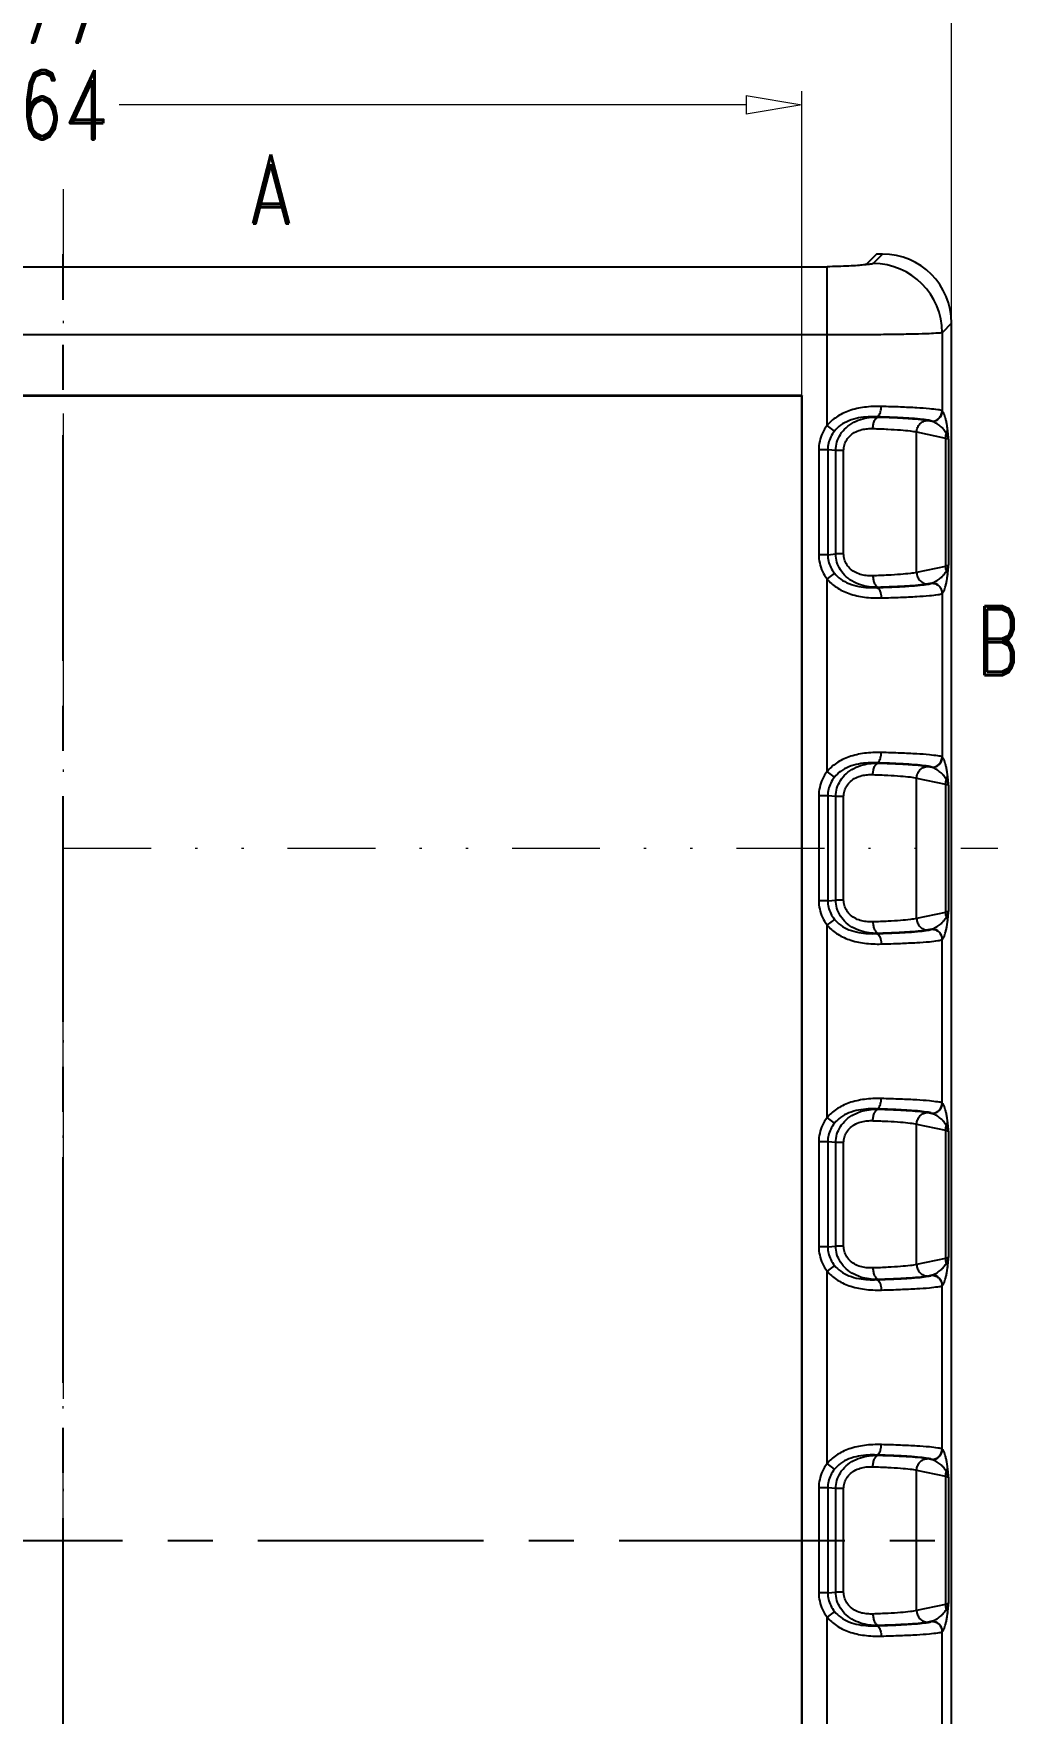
# Model space of a CAD drawing. Header units: millimetres. Extents: x 3537 to 3861, y 1181 to 1410.
# Drawn here: x 3620 to 3662.5, y 1298.1 to 1370.9 of the extents above; entities that cross this region are included whole.
import ezdxf
from ezdxf.enums import TextEntityAlignment as Align

# ---------------------------------------------------------------- set-up
doc = ezdxf.new("R2010")
doc.units = ezdxf.units.MM
doc.linetypes.add('CENTER', pattern=[50.8, 31.75, -6.35, 6.35, -6.35])
doc.linetypes.add('DIVIDE', pattern=[31.75, 12.7, -6.35, 0, -6.35, 0, -6.35])
doc.layers.add('dim', color=82, linetype='Continuous', lineweight=9)
doc.layers.add('hatch', color=56, linetype='Continuous', lineweight=9)
doc.styles.add('ROMAND', font='romand.shx', dxfattribs={"width": 0.75, "bigfont": 'gbcbig.shx'})
doc.dimstyles.new('YanXiu', dxfattribs={"dimtxt": 2.5, "dimasz": 2.2, "dimexe": 1, "dimexo": 0, "dimgap": 0.66, "dimtad": 0, "dimzin": 9, "dimdsep": 46, "dimtxsty": 'ROMAND', "dimblk": 'CLOSEDBLANK', "dimcen": 0, "dimclrd": 3, "dimclre": 3, "dimclrt": 7, "dimazin": 2, "dimtfac": 1, "dimtofl": 0, "dimtmove": 0, "dimatfit": 3, "dimldrblk": 'CLOSEDBLANK', "dimfxl": 1, "dimlwd": 5, "dimlwe": 5, "dimarcsym": 0})

# ---------------------------------------------------------------- blocks, each defined once
blk = doc.blocks.new('_ClosedBlank')
at = {"color": 0, "linetype": 'ByBlock', "lineweight": -2}
for p, q in [((-1, 0.167), (0, 0)), ((-1, 0.167), (-1, -0.167)), ((0, 0), (-1, -0.167))]:
    blk.add_line(p, q, dxfattribs=at)
blk = doc.blocks.new('*D3')
at = {"layer": 'Defpoints', "color": 0}
for p in [(3653.278, 1367.838), (3589.278, 1355.217), (3653.278, 1355.217)]:
    blk.add_point(p, dxfattribs=at)
at = {"layer": 'dim', "color": 3, "lineweight": 5}
for p, q in [((3589.278, 1355.217), (3589.278, 1368.438)), ((3653.278, 1355.217), (3653.278, 1368.438)), ((3591.678, 1367.838), (3618.857, 1367.838)), ((3650.878, 1367.838), (3623.7, 1367.838))]:
    blk.add_line(p, q, dxfattribs=at)
at = {"layer": 'dim', "color": 3, "lineweight": 5, "xscale": 2.4, "yscale": 2.4, "zscale": 2.4, "rotation": 180}
blk.add_blockref('_ClosedBlank', (3589.278, 1367.838), dxfattribs=at)
at = {"layer": 'dim', "color": 3, "lineweight": 5, "xscale": 2.4, "yscale": 2.4, "zscale": 2.4}
blk.add_blockref('_ClosedBlank', (3653.278, 1367.838), dxfattribs=at)
at = {"layer": 'dim', "color": 7, "insert": (3621.278, 1367.838), "char_height": 3, "attachment_point": 5, "style": 'ROMAND'}
blk.add_mtext('64', dxfattribs=at)
blk = doc.blocks.new('*D5')
at = {"layer": 'Defpoints', "color": 0}
for p in [(3659.778, 1372.038), (3582.778, 1358.371), (3659.778, 1358.371)]:
    blk.add_point(p, dxfattribs=at)
at = {"layer": 'dim', "color": 3, "lineweight": 5}
for p, q in [((3582.778, 1358.371), (3582.778, 1372.638)), ((3659.778, 1358.371), (3659.778, 1372.638)), ((3585.178, 1372.038), (3618.857, 1372.038)), ((3657.378, 1372.038), (3623.7, 1372.038))]:
    blk.add_line(p, q, dxfattribs=at)
at = {"layer": 'dim', "color": 3, "lineweight": 5, "xscale": 2.4, "yscale": 2.4, "zscale": 2.4, "rotation": 180}
blk.add_blockref('_ClosedBlank', (3582.778, 1372.038), dxfattribs=at)
at = {"layer": 'dim', "color": 3, "lineweight": 5, "xscale": 2.4, "yscale": 2.4, "zscale": 2.4}
blk.add_blockref('_ClosedBlank', (3659.778, 1372.038), dxfattribs=at)
at = {"layer": 'dim', "color": 7, "insert": (3621.278, 1372.038), "char_height": 3, "attachment_point": 5, "style": 'ROMAND'}
blk.add_mtext('77', dxfattribs=at)

msp = doc.modelspace()

# ---------------------------------------------------------------- linework, layer by layer
at = {"color": 1, "linetype": 'CENTER', "ltscale": 0.308}
for p, q in [((3621.278, 1249.867), (3621.278, 1361.367)), ((3582.778, 1305.617), (3659.778, 1305.617))]:
    msp.add_line(p, q, dxfattribs=at)
at = {"color": 7, "linetype": 'Continuous'}
for p, q in [((3656.524, 1361.367), (3656.089, 1360.932)), ((3656.782, 1361.367), (3656.376, 1360.96)), ((3656.782, 1361.367), (3656.524, 1361.367)), ((3588.265, 1360.823), (3654.292, 1360.823)), ((3654.378, 1353.943), (3654.378, 1360.824)), ((3659.778, 1358.371), (3659.372, 1357.964)), ((3659.372, 1357.964), (3659.372, 1354.568)), ((3659.778, 1252.863), (3659.778, 1358.371)), ((3654.378, 1357.865), (3588.178, 1357.865)), ((3653.296, 1355.235), (3589.261, 1355.235)), ((3653.278, 1355.217), (3589.278, 1355.217)), ((3653.296, 1355.235), (3653.278, 1355.217)), ((3653.278, 1256.017), (3653.278, 1355.217)), ((3653.296, 1256), (3653.296, 1355.235)), ((3656.611, 1354.308), (3656.521, 1354.317)), ((3654.7, 1353.699), (3654.378, 1353.943)), ((3658.26, 1353.661), (3659.505, 1353.399)), ((3658.26, 1347.573), (3658.26, 1353.661)), ((3658.745, 1354.161), (3658.914, 1354.125)), ((3654.408, 1352.893), (3654.019, 1352.893)), ((3654.019, 1352.893), (3654.019, 1348.342)), ((3654.754, 1352.861), (3654.408, 1352.893)), ((3654.408, 1352.893), (3654.408, 1348.341)), ((3655.097, 1352.861), (3654.754, 1352.861)), ((3654.754, 1348.373), (3654.754, 1352.861)), ((3655.097, 1348.373), (3655.097, 1352.861)), ((3659.505, 1353.399), (3659.505, 1347.835)), ((3659.646, 1353.345), (3659.646, 1347.889)), ((3654.408, 1348.342), (3654.019, 1348.342)), ((3654.408, 1348.341), (3654.754, 1348.373)), ((3655.097, 1348.373), (3654.754, 1348.373)), ((3659.505, 1347.835), (3658.26, 1347.573)), ((3654.378, 1338.943), (3654.378, 1347.291)), ((3654.7, 1347.535), (3654.379, 1347.291)), ((3658.914, 1347.109), (3658.745, 1347.074)), ((3656.521, 1346.918), (3656.611, 1346.926)), ((3659.372, 1346.666), (3659.372, 1339.568)), ((3656.611, 1339.308), (3656.521, 1339.317)), ((3658.745, 1339.161), (3658.914, 1339.125)), ((3654.7, 1338.699), (3654.378, 1338.943)), ((3658.26, 1338.661), (3659.505, 1338.399)), ((3658.26, 1332.573), (3658.26, 1338.661)), ((3659.505, 1338.399), (3659.505, 1332.835)), ((3659.646, 1338.345), (3659.646, 1332.889)), ((3654.408, 1337.893), (3654.019, 1337.893)), ((3654.019, 1337.893), (3654.019, 1333.342)), ((3654.754, 1337.861), (3654.408, 1337.893)), ((3654.408, 1337.893), (3654.408, 1333.341)), ((3655.097, 1337.861), (3654.754, 1337.861)), ((3654.754, 1333.373), (3654.754, 1337.861)), ((3655.097, 1333.373), (3655.097, 1337.861)), ((3654.408, 1333.342), (3654.019, 1333.342)), ((3654.408, 1333.341), (3654.754, 1333.373)), ((3655.097, 1333.373), (3654.754, 1333.373)), ((3654.7, 1332.535), (3654.379, 1332.291)), ((3659.505, 1332.835), (3658.26, 1332.573)), ((3654.378, 1323.943), (3654.378, 1332.291)), ((3656.521, 1331.918), (3656.611, 1331.926)), ((3658.914, 1332.109), (3658.745, 1332.074)), ((3659.372, 1324.568), (3659.372, 1331.666)), ((3654.7, 1323.699), (3654.378, 1323.943)), ((3656.611, 1324.308), (3656.521, 1324.317)), ((3658.745, 1324.161), (3658.914, 1324.125)), ((3658.26, 1317.573), (3658.26, 1323.661)), ((3658.26, 1323.661), (3659.505, 1323.399)), ((3659.505, 1323.399), (3659.505, 1317.835)), ((3659.646, 1323.345), (3659.646, 1317.889)), ((3654.019, 1322.893), (3654.019, 1318.342)), ((3654.408, 1322.893), (3654.019, 1322.893)), ((3654.408, 1322.893), (3654.408, 1318.341)), ((3654.754, 1322.861), (3654.408, 1322.893)), ((3654.754, 1318.373), (3654.754, 1322.861)), ((3655.097, 1322.861), (3654.754, 1322.861)), ((3655.097, 1318.373), (3655.097, 1322.861)), ((3654.408, 1318.342), (3654.019, 1318.342)), ((3654.408, 1318.341), (3654.754, 1318.373)), ((3655.097, 1318.373), (3654.754, 1318.373)), ((3654.378, 1308.943), (3654.378, 1317.291)), ((3654.7, 1317.535), (3654.379, 1317.291)), ((3659.505, 1317.835), (3658.26, 1317.573)), ((3656.521, 1316.918), (3656.611, 1316.926)), ((3658.914, 1317.109), (3658.745, 1317.074)), ((3659.372, 1309.568), (3659.372, 1316.666)), ((3656.611, 1309.308), (3656.521, 1309.317)), ((3658.745, 1309.161), (3658.914, 1309.125)), ((3654.7, 1308.699), (3654.378, 1308.943)), ((3658.26, 1302.573), (3658.26, 1308.661)), ((3658.26, 1308.661), (3659.505, 1308.399)), ((3654.019, 1307.893), (3654.019, 1303.342)), ((3654.408, 1307.893), (3654.019, 1307.893)), ((3654.408, 1307.893), (3654.408, 1303.341)), ((3654.754, 1307.861), (3654.408, 1307.893)), ((3654.754, 1303.373), (3654.754, 1307.861)), ((3655.097, 1307.861), (3654.754, 1307.861)), ((3655.097, 1303.373), (3655.097, 1307.861)), ((3659.505, 1308.399), (3659.505, 1302.835)), ((3659.646, 1308.345), (3659.646, 1302.889)), ((3654.408, 1303.342), (3654.019, 1303.342)), ((3654.408, 1303.341), (3654.754, 1303.373)), ((3655.097, 1303.373), (3654.754, 1303.373)), ((3659.505, 1302.835), (3658.26, 1302.573)), ((3654.378, 1293.943), (3654.378, 1302.291)), ((3654.7, 1302.535), (3654.379, 1302.291)), ((3656.521, 1301.918), (3656.611, 1301.926)), ((3658.914, 1302.109), (3658.745, 1302.074)), ((3659.372, 1294.568), (3659.372, 1301.666))]:
    msp.add_line(p, q, dxfattribs=at)
for centre, radius, start, end in [((3656.366, 1357.955), 3.006, 0.18808, 89.81192), ((3654.291, 1371.608), 10.785, 270.00191, 270.46282), ((3658.921, 1354.57), 0.451, 271.44037, 359.79168), ((3658.781, 1353.722), 0.425, 69.1735, 71.70202), ((3660.021, 1353.393), 0.516, 156.17334, 179.28943), ((3660.021, 1347.841), 0.516, 180.71057, 203.82666), ((3658.781, 1347.513), 0.425, 288.29805, 290.82643), ((3658.921, 1346.665), 0.451, 0.20884, 88.55959), ((3658.781, 1338.722), 0.425, 69.1735, 71.70202), ((3658.921, 1339.57), 0.451, 271.44037, 359.79168), ((3660.021, 1338.393), 0.516, 156.17334, 179.28943), ((3660.021, 1332.841), 0.516, 180.71057, 203.82666), ((3658.781, 1332.513), 0.425, 288.29805, 290.82643), ((3658.921, 1331.665), 0.451, 0.20884, 88.55959), ((3658.921, 1324.57), 0.451, 271.44037, 359.79168), ((3658.781, 1323.722), 0.425, 69.1735, 71.70202), ((3660.021, 1323.393), 0.516, 156.17334, 179.28943), ((3660.021, 1317.841), 0.516, 180.71057, 203.82666), ((3658.781, 1317.513), 0.425, 288.29805, 290.82643), ((3658.921, 1316.665), 0.451, 0.20884, 88.55959), ((3658.921, 1309.57), 0.451, 271.44037, 359.79168), ((3658.781, 1308.722), 0.425, 69.1735, 71.70202), ((3660.021, 1308.393), 0.516, 156.17334, 179.28943), ((3660.021, 1302.841), 0.516, 180.71057, 203.82666), ((3658.781, 1302.513), 0.425, 288.29805, 290.82643), ((3658.921, 1301.665), 0.451, 0.20884, 88.55959)]:
    msp.add_arc(centre, radius, start, end, dxfattribs=at)
msp.add_ellipse((3656.774, 1358.363), major_axis=(2.127, 2.127), ratio=0.997265, start_param=-0.784029, end_param=0.784029, dxfattribs=at)
for points, start_tangent, end_tangent in [([(3655.955, 1360.901), (3655.699, 1360.876), (3655.322, 1360.851), (3654.863, 1360.833), (3654.378, 1360.824)], (-0.992047, -0.125869), (-0.999967, -0.008109)), ([(3656.376, 1360.96), (3656.314, 1360.939), (3656.172, 1360.919), (3655.955, 1360.901)], (-0.70851, -0.7057), (-0.99775, -0.067045)), ([(3656.089, 1360.932), (3656.076, 1360.925), (3656.049, 1360.917), (3656.009, 1360.909), (3655.955, 1360.901)], (-0.707106, -0.707107), (-0.992047, -0.12587)), ([(3659.372, 1357.964), (3659.198, 1357.942), (3658.799, 1357.921), (3658.192, 1357.902), (3657.407, 1357.887), (3656.48, 1357.875), (3655.454, 1357.868), (3654.378, 1357.865)], (-0.928679, -0.370885), (-1, -0.000012)), ([(3656.733, 1354.766), (3655.998, 1354.732), (3655.333, 1354.578), (3654.782, 1354.305), (3654.378, 1353.943)], (-0.999676, 0.025451), (-0.639037, -0.769176)), ([(3656.521, 1354.317), (3656.161, 1354.315), (3655.746, 1354.267), (3655.327, 1354.147), (3654.967, 1353.95), (3654.7, 1353.699)], (-0.999357, 0.035868), (-0.629533, -0.776974)), ([(3654.754, 1352.861), (3654.806, 1353.218), (3654.957, 1353.551), (3655.204, 1353.846), (3655.54, 1354.08), (3655.926, 1354.23), (3656.291, 1354.296), (3656.611, 1354.308)], (0.00685, 0.999977), (0.99984, -0.017899)), ([(3656.363, 1353.809), (3656.385, 1353.995), (3656.44, 1354.154), (3656.519, 1354.264), (3656.611, 1354.308)], (0.022572, 0.999745), (0.995848, 0.091027)), ([(3656.521, 1354.317), (3656.624, 1354.384), (3656.701, 1354.547), (3656.733, 1354.766)], (0.995239, 0.097467), (0.021763, 0.999763)), ([(3658.914, 1354.125), (3658.753, 1354.172), (3658.416, 1354.216), (3657.917, 1354.256), (3657.276, 1354.29), (3656.521, 1354.317)], (-0.833205, 0.552965), (-0.999609, 0.02795)), ([(3656.611, 1354.308), (3657.35, 1354.281), (3657.967, 1354.246), (3658.44, 1354.205), (3658.745, 1354.161)], (0.999553, -0.029909), (0.9786, -0.205774)), ([(3659.363, 1354.574), (3659.185, 1354.621), (3658.814, 1354.666), (3658.266, 1354.706), (3657.563, 1354.74), (3656.733, 1354.766)], (-0.855931, 0.517089), (-0.999676, 0.025437)), ([(3658.914, 1354.125), (3659.086, 1354.16), (3659.231, 1354.257), (3659.328, 1354.403), (3659.363, 1354.574)], (0.999991, 0.00423), (0.00411, 0.999992)), ([(3659.372, 1354.568), (3659.363, 1354.574)], (-0.713273, 0.700886), (-0.856197, 0.51665)), ([(3659.601, 1353.783), (3659.572, 1353.992), (3659.539, 1354.158), (3659.503, 1354.295), (3659.463, 1354.409), (3659.419, 1354.501), (3659.372, 1354.568)], (-0.117071, 0.993124), (-0.667478, 0.744629)), ([(3654.378, 1353.943), (3654.18, 1353.615), (3654.058, 1353.256), (3654.019, 1352.893)], (-0.603853, -0.797096), (0.000353, -1)), ([(3654.7, 1353.699), (3654.537, 1353.445), (3654.439, 1353.173), (3654.408, 1352.893)], (-0.62991, -0.776668), (0.006948, -0.999976)), ([(3655.097, 1352.861), (3655.13, 1353.098), (3655.229, 1353.32), (3655.393, 1353.515), (3655.62, 1353.668), (3655.883, 1353.764), (3656.137, 1353.804), (3656.363, 1353.809)], (-0.000612, 1), (0.999432, -0.033709)), ([(3656.363, 1353.809), (3657.019, 1353.782), (3657.568, 1353.747), (3657.987, 1353.706), (3658.26, 1353.661)], (0.999433, -0.033664), (0.973111, -0.230335)), ([(3658.26, 1353.661), (3658.299, 1353.851), (3658.404, 1354.012), (3658.561, 1354.121), (3658.745, 1354.161)], (0.012287, 0.999925), (0.999915, 0.013013)), ([(3659.549, 1353.601), (3659.482, 1353.708), (3659.408, 1353.799), (3659.326, 1353.879), (3659.238, 1353.95), (3659.144, 1354.014), (3659.042, 1354.071), (3658.932, 1354.119)], (-0.453355, 0.89133), (-0.934176, 0.356811)), ([(3659.549, 1353.601), (3659.577, 1353.659), (3659.594, 1353.72), (3659.602, 1353.783)], (0.504671, 0.863312), (0.032751, 0.999464)), ([(3659.646, 1353.345), (3659.625, 1353.431), (3659.592, 1353.517), (3659.549, 1353.601)], (-0.187607, 0.982244), (-0.502073, 0.864825)), ([(3659.646, 1353.345), (3659.631, 1353.495), (3659.616, 1353.642), (3659.601, 1353.783)], (-0.099961, 0.994991), (-0.108065, 0.994144)), ([(3659.505, 1353.399), (3659.554, 1353.387), (3659.595, 1353.374), (3659.626, 1353.36), (3659.646, 1353.345)], (0.974233, -0.225544), (0.672682, -0.739932)), ([(3654.019, 1348.342), (3654.058, 1347.978), (3654.18, 1347.619), (3654.378, 1347.291)], (-0.000355, -1), (0.603854, -0.797095)), ([(3654.408, 1348.341), (3654.439, 1348.062), (3654.536, 1347.79), (3654.7, 1347.535)], (-0.006948, -0.999976), (0.629912, -0.776667)), ([(3656.611, 1346.926), (3656.294, 1346.938), (3655.931, 1347.003), (3655.546, 1347.151), (3655.207, 1347.385), (3654.958, 1347.68), (3654.807, 1348.015), (3654.754, 1348.373)], (-0.99984, -0.017898), (-0.006847, 0.999977)), ([(3656.363, 1347.425), (3656.139, 1347.43), (3655.887, 1347.469), (3655.623, 1347.565), (3655.395, 1347.718), (3655.23, 1347.913), (3655.13, 1348.135), (3655.097, 1348.373)], (-0.999432, -0.033708), (0.000614, 1)), ([(3659.646, 1347.889), (3659.627, 1347.875), (3659.596, 1347.861), (3659.555, 1347.848), (3659.505, 1347.835)], (-0.672677, -0.739936), (-0.974233, -0.225544)), ([(3659.549, 1347.633), (3659.592, 1347.717), (3659.625, 1347.803), (3659.646, 1347.889)], (0.502072, 0.864826), (0.187601, 0.982245)), ([(3659.601, 1347.451), (3659.616, 1347.592), (3659.631, 1347.739), (3659.646, 1347.889)], (0.108065, 0.994144), (0.099958, 0.994992)), ([(3654.378, 1347.291), (3654.782, 1346.929), (3655.333, 1346.656), (3655.998, 1346.502), (3656.733, 1346.468)], (0.639027, -0.769184), (0.999676, 0.025469)), ([(3654.7, 1347.535), (3654.968, 1347.284), (3655.329, 1347.087), (3655.749, 1346.966), (3656.164, 1346.919), (3656.521, 1346.918)], (0.629531, -0.776976), (0.999356, 0.035871)), ([(3658.26, 1347.573), (3657.988, 1347.528), (3657.568, 1347.488), (3657.02, 1347.453), (3656.363, 1347.425)], (-0.97311, -0.230341), (-0.999433, -0.033664)), ([(3656.363, 1347.425), (3656.385, 1347.239), (3656.44, 1347.08), (3656.519, 1346.97), (3656.611, 1346.926)], (0.022571, -0.999745), (0.995844, -0.091072)), ([(3656.521, 1346.918), (3657.276, 1346.944), (3657.917, 1346.978), (3658.416, 1347.018), (3658.753, 1347.062), (3658.914, 1347.109)], (0.999609, 0.027949), (0.833211, 0.552955)), ([(3658.745, 1347.074), (3658.44, 1347.029), (3657.968, 1346.988), (3657.35, 1346.953), (3656.611, 1346.926)], (-0.978596, -0.205789), (-0.999553, -0.029909)), ([(3658.26, 1347.573), (3658.299, 1347.383), (3658.404, 1347.222), (3658.561, 1347.113), (3658.745, 1347.074)], (0.012287, -0.999925), (0.999915, -0.013013)), ([(3658.914, 1347.109), (3659.086, 1347.074), (3659.231, 1346.977), (3659.328, 1346.831), (3659.363, 1346.66)], (0.999991, -0.004126), (0.004113, -0.999992)), ([(3658.932, 1347.115), (3659.042, 1347.164), (3659.144, 1347.22), (3659.238, 1347.284), (3659.326, 1347.355), (3659.407, 1347.435), (3659.482, 1347.526), (3659.549, 1347.633)], (0.934176, 0.356812), (0.45279, 0.891617)), ([(3659.372, 1346.666), (3659.419, 1346.734), (3659.463, 1346.825), (3659.503, 1346.939), (3659.539, 1347.076), (3659.572, 1347.242), (3659.601, 1347.451)], (0.667636, 0.744488), (0.117013, 0.99313)), ([(3659.549, 1347.633), (3659.577, 1347.575), (3659.594, 1347.514), (3659.601, 1347.451)], (0.502248, -0.864724), (0.025192, -0.999683)), ([(3656.521, 1346.918), (3656.624, 1346.851), (3656.701, 1346.687), (3656.733, 1346.468)], (0.995221, -0.097644), (0.021762, -0.999763)), ([(3656.733, 1346.468), (3657.563, 1346.495), (3658.266, 1346.529), (3658.814, 1346.568), (3659.185, 1346.613), (3659.363, 1346.66)], (0.999676, 0.025436), (0.855934, 0.517085)), ([(3659.363, 1346.66), (3659.372, 1346.666)], (0.856225, 0.516602), (0.713269, 0.70089)), ([(3656.733, 1339.766), (3655.998, 1339.732), (3655.333, 1339.578), (3654.782, 1339.305), (3654.378, 1338.943)], (-0.999676, 0.025451), (-0.639037, -0.769176)), ([(3656.521, 1339.317), (3656.624, 1339.384), (3656.701, 1339.547), (3656.733, 1339.766)], (0.995239, 0.097467), (0.021763, 0.999763)), ([(3659.363, 1339.574), (3659.185, 1339.621), (3658.814, 1339.666), (3658.266, 1339.706), (3657.563, 1339.74), (3656.733, 1339.766)], (-0.855931, 0.517089), (-0.999676, 0.025437)), ([(3656.521, 1339.317), (3656.161, 1339.315), (3655.746, 1339.267), (3655.327, 1339.147), (3654.967, 1338.95), (3654.7, 1338.699)], (-0.999357, 0.035868), (-0.629533, -0.776974)), ([(3654.754, 1337.861), (3654.806, 1338.218), (3654.957, 1338.551), (3655.204, 1338.846), (3655.54, 1339.08), (3655.926, 1339.23), (3656.291, 1339.296), (3656.611, 1339.308)], (0.00685, 0.999977), (0.99984, -0.017899)), ([(3656.363, 1338.809), (3656.385, 1338.995), (3656.44, 1339.154), (3656.519, 1339.264), (3656.611, 1339.308)], (0.022572, 0.999745), (0.995848, 0.091027)), ([(3658.914, 1339.125), (3658.753, 1339.172), (3658.416, 1339.216), (3657.917, 1339.256), (3657.276, 1339.29), (3656.521, 1339.317)], (-0.833205, 0.552965), (-0.999609, 0.02795)), ([(3656.611, 1339.308), (3657.35, 1339.281), (3657.967, 1339.246), (3658.44, 1339.205), (3658.745, 1339.161)], (0.999553, -0.029909), (0.9786, -0.205774)), ([(3658.26, 1338.661), (3658.299, 1338.851), (3658.404, 1339.012), (3658.561, 1339.121), (3658.745, 1339.161)], (0.012287, 0.999925), (0.999915, 0.013013)), ([(3658.914, 1339.125), (3659.086, 1339.16), (3659.231, 1339.257), (3659.328, 1339.403), (3659.363, 1339.574)], (0.999991, 0.00423), (0.00411, 0.999992)), ([(3659.549, 1338.601), (3659.482, 1338.708), (3659.408, 1338.799), (3659.326, 1338.879), (3659.238, 1338.95), (3659.144, 1339.014), (3659.042, 1339.071), (3658.932, 1339.119)], (-0.453355, 0.89133), (-0.934176, 0.356811)), ([(3659.372, 1339.568), (3659.363, 1339.574)], (-0.713273, 0.700886), (-0.856197, 0.51665)), ([(3659.601, 1338.783), (3659.572, 1338.992), (3659.539, 1339.158), (3659.503, 1339.295), (3659.463, 1339.409), (3659.419, 1339.501), (3659.372, 1339.568)], (-0.117071, 0.993124), (-0.667478, 0.744629)), ([(3654.378, 1338.943), (3654.18, 1338.615), (3654.058, 1338.256), (3654.019, 1337.893)], (-0.603853, -0.797096), (0.000353, -1)), ([(3654.7, 1338.699), (3654.537, 1338.445), (3654.439, 1338.173), (3654.408, 1337.893)], (-0.62991, -0.776668), (0.006948, -0.999976)), ([(3655.097, 1337.861), (3655.13, 1338.098), (3655.229, 1338.32), (3655.393, 1338.515), (3655.62, 1338.668), (3655.883, 1338.764), (3656.137, 1338.804), (3656.363, 1338.809)], (-0.000612, 1), (0.999432, -0.033709)), ([(3656.363, 1338.809), (3657.019, 1338.782), (3657.568, 1338.747), (3657.987, 1338.706), (3658.26, 1338.661)], (0.999433, -0.033664), (0.973111, -0.230335)), ([(3659.505, 1338.399), (3659.554, 1338.387), (3659.595, 1338.374), (3659.626, 1338.36), (3659.646, 1338.345)], (0.974233, -0.225544), (0.672682, -0.739932)), ([(3659.549, 1338.601), (3659.577, 1338.659), (3659.594, 1338.72), (3659.602, 1338.783)], (0.504671, 0.863312), (0.032751, 0.999464)), ([(3659.646, 1338.345), (3659.625, 1338.431), (3659.592, 1338.517), (3659.549, 1338.601)], (-0.187607, 0.982244), (-0.502073, 0.864825)), ([(3659.646, 1338.345), (3659.631, 1338.495), (3659.616, 1338.642), (3659.601, 1338.783)], (-0.099961, 0.994991), (-0.108065, 0.994144)), ([(3654.019, 1333.342), (3654.058, 1332.978), (3654.18, 1332.619), (3654.378, 1332.291)], (-0.000355, -1), (0.603854, -0.797095)), ([(3654.408, 1333.341), (3654.439, 1333.062), (3654.536, 1332.79), (3654.7, 1332.535)], (-0.006948, -0.999976), (0.629912, -0.776667)), ([(3656.611, 1331.926), (3656.294, 1331.938), (3655.931, 1332.003), (3655.546, 1332.151), (3655.207, 1332.385), (3654.958, 1332.68), (3654.807, 1333.015), (3654.754, 1333.373)], (-0.99984, -0.017898), (-0.006847, 0.999977)), ([(3656.363, 1332.425), (3656.139, 1332.43), (3655.887, 1332.469), (3655.623, 1332.565), (3655.395, 1332.718), (3655.23, 1332.913), (3655.13, 1333.135), (3655.097, 1333.373)], (-0.999432, -0.033708), (0.000614, 1)), ([(3654.7, 1332.535), (3654.968, 1332.284), (3655.329, 1332.087), (3655.749, 1331.966), (3656.164, 1331.919), (3656.521, 1331.918)], (0.629531, -0.776976), (0.999356, 0.035871)), ([(3658.26, 1332.573), (3657.988, 1332.528), (3657.568, 1332.488), (3657.02, 1332.453), (3656.363, 1332.425)], (-0.97311, -0.230341), (-0.999433, -0.033664)), ([(3658.26, 1332.573), (3658.299, 1332.383), (3658.404, 1332.222), (3658.561, 1332.113), (3658.745, 1332.074)], (0.012287, -0.999925), (0.999915, -0.013013)), ([(3658.932, 1332.115), (3659.042, 1332.164), (3659.144, 1332.22), (3659.238, 1332.284), (3659.326, 1332.355), (3659.407, 1332.435), (3659.482, 1332.526), (3659.549, 1332.633)], (0.934176, 0.356812), (0.45279, 0.891617)), ([(3659.372, 1331.666), (3659.419, 1331.734), (3659.463, 1331.825), (3659.503, 1331.939), (3659.539, 1332.076), (3659.572, 1332.242), (3659.601, 1332.451)], (0.667636, 0.744488), (0.117013, 0.99313)), ([(3659.646, 1332.889), (3659.627, 1332.875), (3659.596, 1332.861), (3659.555, 1332.848), (3659.505, 1332.835)], (-0.672677, -0.739936), (-0.974233, -0.225544)), ([(3659.549, 1332.633), (3659.592, 1332.717), (3659.625, 1332.803), (3659.646, 1332.889)], (0.502072, 0.864826), (0.187601, 0.982245)), ([(3659.549, 1332.633), (3659.577, 1332.575), (3659.594, 1332.514), (3659.601, 1332.451)], (0.502248, -0.864724), (0.025192, -0.999683)), ([(3659.601, 1332.451), (3659.616, 1332.592), (3659.631, 1332.739), (3659.646, 1332.889)], (0.108065, 0.994144), (0.099958, 0.994992)), ([(3654.378, 1332.291), (3654.782, 1331.929), (3655.333, 1331.656), (3655.998, 1331.502), (3656.733, 1331.468)], (0.639027, -0.769184), (0.999676, 0.025469)), ([(3656.363, 1332.425), (3656.385, 1332.239), (3656.44, 1332.08), (3656.519, 1331.97), (3656.611, 1331.926)], (0.022571, -0.999745), (0.995844, -0.091072)), ([(3656.521, 1331.918), (3657.276, 1331.944), (3657.917, 1331.978), (3658.416, 1332.018), (3658.753, 1332.062), (3658.914, 1332.109)], (0.999609, 0.027949), (0.833211, 0.552955)), ([(3656.521, 1331.918), (3656.624, 1331.851), (3656.701, 1331.687), (3656.733, 1331.468)], (0.995221, -0.097644), (0.021762, -0.999763)), ([(3658.745, 1332.074), (3658.44, 1332.029), (3657.968, 1331.988), (3657.35, 1331.953), (3656.611, 1331.926)], (-0.978596, -0.205789), (-0.999553, -0.029909)), ([(3658.914, 1332.109), (3659.086, 1332.074), (3659.231, 1331.977), (3659.328, 1331.831), (3659.363, 1331.66)], (0.999991, -0.004126), (0.004113, -0.999992)), ([(3656.733, 1331.468), (3657.563, 1331.495), (3658.266, 1331.529), (3658.814, 1331.568), (3659.185, 1331.613), (3659.363, 1331.66)], (0.999676, 0.025436), (0.855934, 0.517085)), ([(3659.363, 1331.66), (3659.372, 1331.666)], (0.856225, 0.516602), (0.713269, 0.70089)), ([(3656.733, 1324.766), (3655.998, 1324.732), (3655.333, 1324.578), (3654.782, 1324.305), (3654.378, 1323.943)], (-0.999676, 0.025451), (-0.639037, -0.769176)), ([(3656.521, 1324.317), (3656.624, 1324.384), (3656.701, 1324.547), (3656.733, 1324.766)], (0.995239, 0.097467), (0.021763, 0.999763)), ([(3659.363, 1324.574), (3659.185, 1324.621), (3658.814, 1324.666), (3658.266, 1324.706), (3657.563, 1324.74), (3656.733, 1324.766)], (-0.855931, 0.517089), (-0.999676, 0.025437)), ([(3658.914, 1324.125), (3659.086, 1324.16), (3659.231, 1324.257), (3659.328, 1324.403), (3659.363, 1324.574)], (0.999991, 0.00423), (0.00411, 0.999992)), ([(3659.372, 1324.568), (3659.363, 1324.574)], (-0.713273, 0.700886), (-0.856197, 0.51665)), ([(3659.601, 1323.783), (3659.572, 1323.992), (3659.539, 1324.158), (3659.503, 1324.295), (3659.463, 1324.409), (3659.419, 1324.501), (3659.372, 1324.568)], (-0.117071, 0.993124), (-0.667478, 0.744629)), ([(3654.378, 1323.943), (3654.18, 1323.615), (3654.058, 1323.256), (3654.019, 1322.893)], (-0.603853, -0.797096), (0.000353, -1)), ([(3656.521, 1324.317), (3656.161, 1324.315), (3655.746, 1324.267), (3655.327, 1324.147), (3654.967, 1323.95), (3654.7, 1323.699)], (-0.999357, 0.035868), (-0.629533, -0.776974)), ([(3654.754, 1322.861), (3654.806, 1323.218), (3654.957, 1323.551), (3655.204, 1323.846), (3655.54, 1324.08), (3655.926, 1324.23), (3656.291, 1324.296), (3656.611, 1324.308)], (0.00685, 0.999977), (0.99984, -0.017899)), ([(3655.097, 1322.861), (3655.13, 1323.098), (3655.229, 1323.32), (3655.393, 1323.515), (3655.62, 1323.668), (3655.883, 1323.764), (3656.137, 1323.804), (3656.363, 1323.809)], (-0.000612, 1), (0.999432, -0.033709)), ([(3656.363, 1323.809), (3656.385, 1323.995), (3656.44, 1324.154), (3656.519, 1324.264), (3656.611, 1324.308)], (0.022572, 0.999745), (0.995848, 0.091027)), ([(3656.363, 1323.809), (3657.019, 1323.782), (3657.568, 1323.747), (3657.987, 1323.706), (3658.26, 1323.661)], (0.999433, -0.033664), (0.973111, -0.230335)), ([(3658.914, 1324.125), (3658.753, 1324.172), (3658.416, 1324.216), (3657.917, 1324.256), (3657.276, 1324.29), (3656.521, 1324.317)], (-0.833205, 0.552965), (-0.999609, 0.02795)), ([(3656.611, 1324.308), (3657.35, 1324.281), (3657.967, 1324.246), (3658.44, 1324.205), (3658.745, 1324.161)], (0.999553, -0.029909), (0.9786, -0.205774)), ([(3658.26, 1323.661), (3658.299, 1323.851), (3658.404, 1324.012), (3658.561, 1324.121), (3658.745, 1324.161)], (0.012287, 0.999925), (0.999915, 0.013013)), ([(3659.549, 1323.601), (3659.482, 1323.708), (3659.408, 1323.799), (3659.326, 1323.879), (3659.238, 1323.95), (3659.144, 1324.014), (3659.042, 1324.071), (3658.932, 1324.119)], (-0.453355, 0.89133), (-0.934176, 0.356811)), ([(3659.549, 1323.601), (3659.577, 1323.659), (3659.594, 1323.72), (3659.602, 1323.783)], (0.504671, 0.863312), (0.032751, 0.999464)), ([(3659.646, 1323.345), (3659.631, 1323.495), (3659.616, 1323.642), (3659.601, 1323.783)], (-0.099961, 0.994991), (-0.108065, 0.994144)), ([(3654.7, 1323.699), (3654.537, 1323.445), (3654.439, 1323.173), (3654.408, 1322.893)], (-0.62991, -0.776668), (0.006948, -0.999976)), ([(3659.505, 1323.399), (3659.554, 1323.387), (3659.595, 1323.374), (3659.626, 1323.36), (3659.646, 1323.345)], (0.974233, -0.225544), (0.672682, -0.739932)), ([(3659.646, 1323.345), (3659.625, 1323.431), (3659.592, 1323.517), (3659.549, 1323.601)], (-0.187607, 0.982244), (-0.502073, 0.864825)), ([(3654.019, 1318.342), (3654.058, 1317.978), (3654.18, 1317.619), (3654.378, 1317.291)], (-0.000355, -1), (0.603854, -0.797095)), ([(3654.408, 1318.341), (3654.439, 1318.062), (3654.536, 1317.79), (3654.7, 1317.535)], (-0.006948, -0.999976), (0.629912, -0.776667)), ([(3656.611, 1316.926), (3656.294, 1316.938), (3655.931, 1317.003), (3655.546, 1317.151), (3655.207, 1317.385), (3654.958, 1317.68), (3654.807, 1318.015), (3654.754, 1318.373)], (-0.99984, -0.017898), (-0.006847, 0.999977)), ([(3656.363, 1317.425), (3656.139, 1317.43), (3655.887, 1317.469), (3655.623, 1317.565), (3655.395, 1317.718), (3655.23, 1317.913), (3655.13, 1318.135), (3655.097, 1318.373)], (-0.999432, -0.033708), (0.000614, 1)), ([(3659.646, 1317.889), (3659.627, 1317.875), (3659.596, 1317.861), (3659.555, 1317.848), (3659.505, 1317.835)], (-0.672677, -0.739936), (-0.974233, -0.225544)), ([(3659.549, 1317.633), (3659.592, 1317.717), (3659.625, 1317.803), (3659.646, 1317.889)], (0.502072, 0.864826), (0.187601, 0.982245)), ([(3659.601, 1317.451), (3659.616, 1317.592), (3659.631, 1317.739), (3659.646, 1317.889)], (0.108065, 0.994144), (0.099958, 0.994992)), ([(3654.378, 1317.291), (3654.782, 1316.929), (3655.333, 1316.656), (3655.998, 1316.502), (3656.733, 1316.468)], (0.639027, -0.769184), (0.999676, 0.025469)), ([(3654.7, 1317.535), (3654.968, 1317.284), (3655.329, 1317.087), (3655.749, 1316.966), (3656.164, 1316.919), (3656.521, 1316.918)], (0.629531, -0.776976), (0.999356, 0.035871)), ([(3658.26, 1317.573), (3657.988, 1317.528), (3657.568, 1317.488), (3657.02, 1317.453), (3656.363, 1317.425)], (-0.97311, -0.230341), (-0.999433, -0.033664)), ([(3656.363, 1317.425), (3656.385, 1317.239), (3656.44, 1317.08), (3656.519, 1316.97), (3656.611, 1316.926)], (0.022571, -0.999745), (0.995844, -0.091072)), ([(3658.26, 1317.573), (3658.299, 1317.383), (3658.404, 1317.222), (3658.561, 1317.113), (3658.745, 1317.074)], (0.012287, -0.999925), (0.999915, -0.013013)), ([(3658.932, 1317.115), (3659.042, 1317.164), (3659.144, 1317.22), (3659.238, 1317.284), (3659.326, 1317.355), (3659.407, 1317.435), (3659.482, 1317.526), (3659.549, 1317.633)], (0.934176, 0.356812), (0.45279, 0.891617)), ([(3659.372, 1316.666), (3659.419, 1316.734), (3659.463, 1316.825), (3659.503, 1316.939), (3659.539, 1317.076), (3659.572, 1317.242), (3659.601, 1317.451)], (0.667636, 0.744488), (0.117013, 0.99313)), ([(3659.549, 1317.633), (3659.577, 1317.575), (3659.594, 1317.514), (3659.601, 1317.451)], (0.502248, -0.864724), (0.025192, -0.999683)), ([(3656.521, 1316.918), (3657.276, 1316.944), (3657.917, 1316.978), (3658.416, 1317.018), (3658.753, 1317.062), (3658.914, 1317.109)], (0.999609, 0.027949), (0.833211, 0.552955)), ([(3656.521, 1316.918), (3656.624, 1316.851), (3656.701, 1316.687), (3656.733, 1316.468)], (0.995221, -0.097644), (0.021762, -0.999763)), ([(3658.745, 1317.074), (3658.44, 1317.029), (3657.968, 1316.988), (3657.35, 1316.953), (3656.611, 1316.926)], (-0.978596, -0.205789), (-0.999553, -0.029909)), ([(3656.733, 1316.468), (3657.563, 1316.495), (3658.266, 1316.529), (3658.814, 1316.568), (3659.185, 1316.613), (3659.363, 1316.66)], (0.999676, 0.025436), (0.855934, 0.517085)), ([(3658.914, 1317.109), (3659.086, 1317.074), (3659.231, 1316.977), (3659.328, 1316.831), (3659.363, 1316.66)], (0.999991, -0.004126), (0.004113, -0.999992)), ([(3659.363, 1316.66), (3659.372, 1316.666)], (0.856225, 0.516602), (0.713269, 0.70089)), ([(3656.733, 1309.766), (3655.998, 1309.732), (3655.333, 1309.578), (3654.782, 1309.305), (3654.378, 1308.943)], (-0.999676, 0.025451), (-0.639037, -0.769176)), ([(3656.521, 1309.317), (3656.161, 1309.315), (3655.746, 1309.267), (3655.327, 1309.147), (3654.967, 1308.95), (3654.7, 1308.699)], (-0.999357, 0.035868), (-0.629533, -0.776974)), ([(3654.754, 1307.861), (3654.806, 1308.218), (3654.957, 1308.551), (3655.204, 1308.846), (3655.54, 1309.08), (3655.926, 1309.23), (3656.291, 1309.296), (3656.611, 1309.308)], (0.00685, 0.999977), (0.99984, -0.017899)), ([(3656.363, 1308.809), (3656.385, 1308.995), (3656.44, 1309.154), (3656.519, 1309.264), (3656.611, 1309.308)], (0.022572, 0.999745), (0.995848, 0.091027)), ([(3656.521, 1309.317), (3656.624, 1309.384), (3656.701, 1309.547), (3656.733, 1309.766)], (0.995239, 0.097467), (0.021763, 0.999763)), ([(3658.914, 1309.125), (3658.753, 1309.172), (3658.416, 1309.216), (3657.917, 1309.256), (3657.276, 1309.29), (3656.521, 1309.317)], (-0.833205, 0.552965), (-0.999609, 0.02795)), ([(3656.611, 1309.308), (3657.35, 1309.281), (3657.967, 1309.246), (3658.44, 1309.205), (3658.745, 1309.161)], (0.999553, -0.029909), (0.9786, -0.205774)), ([(3659.363, 1309.574), (3659.185, 1309.621), (3658.814, 1309.666), (3658.266, 1309.706), (3657.563, 1309.74), (3656.733, 1309.766)], (-0.855931, 0.517089), (-0.999676, 0.025437)), ([(3658.26, 1308.661), (3658.299, 1308.851), (3658.404, 1309.012), (3658.561, 1309.121), (3658.745, 1309.161)], (0.012287, 0.999925), (0.999915, 0.013013)), ([(3658.914, 1309.125), (3659.086, 1309.16), (3659.231, 1309.257), (3659.328, 1309.403), (3659.363, 1309.574)], (0.999991, 0.00423), (0.00411, 0.999992)), ([(3659.372, 1309.568), (3659.363, 1309.574)], (-0.713273, 0.700886), (-0.856197, 0.51665)), ([(3659.601, 1308.783), (3659.572, 1308.992), (3659.539, 1309.158), (3659.503, 1309.295), (3659.463, 1309.409), (3659.419, 1309.501), (3659.372, 1309.568)], (-0.117071, 0.993124), (-0.667478, 0.744629)), ([(3654.378, 1308.943), (3654.18, 1308.615), (3654.058, 1308.256), (3654.019, 1307.893)], (-0.603853, -0.797096), (0.000353, -1)), ([(3654.7, 1308.699), (3654.537, 1308.445), (3654.439, 1308.173), (3654.408, 1307.893)], (-0.62991, -0.776668), (0.006948, -0.999976)), ([(3655.097, 1307.861), (3655.13, 1308.098), (3655.229, 1308.32), (3655.393, 1308.515), (3655.62, 1308.668), (3655.883, 1308.764), (3656.137, 1308.804), (3656.363, 1308.809)], (-0.000612, 1), (0.999432, -0.033709)), ([(3656.363, 1308.809), (3657.019, 1308.782), (3657.568, 1308.747), (3657.987, 1308.706), (3658.26, 1308.661)], (0.999433, -0.033664), (0.973111, -0.230335)), ([(3659.549, 1308.601), (3659.482, 1308.708), (3659.408, 1308.799), (3659.326, 1308.879), (3659.238, 1308.95), (3659.144, 1309.014), (3659.042, 1309.071), (3658.932, 1309.119)], (-0.453355, 0.89133), (-0.934176, 0.356811)), ([(3659.549, 1308.601), (3659.577, 1308.659), (3659.594, 1308.72), (3659.602, 1308.783)], (0.504671, 0.863312), (0.032751, 0.999464)), ([(3659.646, 1308.345), (3659.625, 1308.431), (3659.592, 1308.517), (3659.549, 1308.601)], (-0.187607, 0.982244), (-0.502073, 0.864825)), ([(3659.646, 1308.345), (3659.631, 1308.495), (3659.616, 1308.642), (3659.601, 1308.783)], (-0.099961, 0.994991), (-0.108065, 0.994144)), ([(3659.505, 1308.399), (3659.554, 1308.387), (3659.595, 1308.374), (3659.626, 1308.36), (3659.646, 1308.345)], (0.974233, -0.225544), (0.672682, -0.739932)), ([(3654.019, 1303.342), (3654.058, 1302.978), (3654.18, 1302.619), (3654.378, 1302.291)], (-0.000355, -1), (0.603854, -0.797095)), ([(3654.408, 1303.341), (3654.439, 1303.062), (3654.536, 1302.79), (3654.7, 1302.535)], (-0.006948, -0.999976), (0.629912, -0.776667)), ([(3656.611, 1301.926), (3656.294, 1301.938), (3655.931, 1302.003), (3655.546, 1302.151), (3655.207, 1302.385), (3654.958, 1302.68), (3654.807, 1303.015), (3654.754, 1303.373)], (-0.99984, -0.017898), (-0.006847, 0.999977)), ([(3656.363, 1302.425), (3656.139, 1302.43), (3655.887, 1302.469), (3655.623, 1302.565), (3655.395, 1302.718), (3655.23, 1302.913), (3655.13, 1303.135), (3655.097, 1303.373)], (-0.999432, -0.033708), (0.000614, 1)), ([(3658.932, 1302.115), (3659.042, 1302.164), (3659.144, 1302.22), (3659.238, 1302.284), (3659.326, 1302.355), (3659.407, 1302.435), (3659.482, 1302.526), (3659.549, 1302.633)], (0.934176, 0.356812), (0.45279, 0.891617)), ([(3659.646, 1302.889), (3659.627, 1302.875), (3659.596, 1302.861), (3659.555, 1302.848), (3659.505, 1302.835)], (-0.672677, -0.739936), (-0.974233, -0.225544)), ([(3659.549, 1302.633), (3659.592, 1302.717), (3659.625, 1302.803), (3659.646, 1302.889)], (0.502072, 0.864826), (0.187601, 0.982245)), ([(3659.549, 1302.633), (3659.577, 1302.575), (3659.594, 1302.514), (3659.601, 1302.451)], (0.502248, -0.864724), (0.025192, -0.999683)), ([(3659.601, 1302.451), (3659.616, 1302.592), (3659.631, 1302.739), (3659.646, 1302.889)], (0.108065, 0.994144), (0.099958, 0.994992)), ([(3654.378, 1302.291), (3654.782, 1301.929), (3655.333, 1301.656), (3655.998, 1301.502), (3656.733, 1301.468)], (0.639027, -0.769184), (0.999676, 0.025469)), ([(3654.7, 1302.535), (3654.968, 1302.284), (3655.329, 1302.087), (3655.749, 1301.966), (3656.164, 1301.919), (3656.521, 1301.918)], (0.629531, -0.776976), (0.999356, 0.035871)), ([(3658.26, 1302.573), (3657.988, 1302.528), (3657.568, 1302.488), (3657.02, 1302.453), (3656.363, 1302.425)], (-0.97311, -0.230341), (-0.999433, -0.033664)), ([(3656.363, 1302.425), (3656.385, 1302.239), (3656.44, 1302.08), (3656.519, 1301.97), (3656.611, 1301.926)], (0.022571, -0.999745), (0.995844, -0.091072)), ([(3656.521, 1301.918), (3657.276, 1301.944), (3657.917, 1301.978), (3658.416, 1302.018), (3658.753, 1302.062), (3658.914, 1302.109)], (0.999609, 0.027949), (0.833211, 0.552955)), ([(3656.521, 1301.918), (3656.624, 1301.851), (3656.701, 1301.687), (3656.733, 1301.468)], (0.995221, -0.097644), (0.021762, -0.999763)), ([(3658.745, 1302.074), (3658.44, 1302.029), (3657.968, 1301.988), (3657.35, 1301.953), (3656.611, 1301.926)], (-0.978596, -0.205789), (-0.999553, -0.029909)), ([(3658.26, 1302.573), (3658.299, 1302.383), (3658.404, 1302.222), (3658.561, 1302.113), (3658.745, 1302.074)], (0.012287, -0.999925), (0.999915, -0.013013)), ([(3658.914, 1302.109), (3659.086, 1302.074), (3659.231, 1301.977), (3659.328, 1301.831), (3659.363, 1301.66)], (0.999991, -0.004126), (0.004113, -0.999992)), ([(3659.372, 1301.666), (3659.419, 1301.734), (3659.463, 1301.825), (3659.503, 1301.939), (3659.539, 1302.076), (3659.572, 1302.242), (3659.601, 1302.451)], (0.667636, 0.744488), (0.117013, 0.99313)), ([(3656.733, 1301.468), (3657.563, 1301.495), (3658.266, 1301.529), (3658.814, 1301.568), (3659.185, 1301.613), (3659.363, 1301.66)], (0.999676, 0.025436), (0.855934, 0.517085)), ([(3659.363, 1301.66), (3659.372, 1301.666)], (0.856225, 0.516602), (0.713269, 0.70089))]:
    msp.add_spline(points, degree=3, dxfattribs=dict(at, start_tangent=start_tangent, end_tangent=end_tangent))
at = {"layer": 'hatch', "color": 2, "linetype": 'DIVIDE', "ltscale": 0.3}
msp.add_line((3621.278, 1364.192), (3621.278, 1247.411), dxfattribs=at)
at = {"layer": 'hatch', "color": 2}
for points in [[(3621.278, 1364.192, 0, 0, 0), (3624.278, 1364.192, 0.9, 0, 0), (3627.278, 1364.192, 0, 0, 0)], [(3661.778, 1335.617, 0, 0, 0), (3661.778, 1338.617, 0.9, 0, 0), (3661.778, 1341.617, 0, 0, 0)]]:
    msp.add_lwpolyline(points, format="xyseb", dxfattribs=at)
at = {"layer": 'hatch', "color": 2, "linetype": 'DIVIDE', "ltscale": 0.3}
msp.add_lwpolyline([(3579.778, 1305.617), (3621.278, 1305.617), (3621.278, 1335.617), (3661.778, 1335.617)], dxfattribs=at)

# ---------------------------------------------------------------- texts
at = {"layer": 'hatch', "color": 6, "style": 'ROMAND', "width": 0.75}
for s, p in [('A', (3630.278, 1364.192)), ('B', (3661.778, 1344.617))]:
    msp.add_text(s, height=3, dxfattribs=at).set_placement(p, align=Align.MIDDLE)

# ---------------------------------------------------------------- dimensions: what is measured, and where the dimension line sits
at = {"layer": 'dim'}
for base, p1, p2, picture, middle in [((3659.778, 1372.038), (3582.778, 1358.371), (3659.778, 1358.371), '*D5', (3621.278, 1372.038)), ((3653.278, 1367.838), (3589.278, 1355.217), (3653.278, 1355.217), '*D3', (3621.278, 1367.838))]:
    dim = msp.add_linear_dim(base=base, p1=p1, p2=p2, dimstyle='YanXiu', override={"dimtxt": 3, "dimasz": 2.4, "dimexe": 0.5997, "dimgap": 0.5997, "dimzin": 8}, dxfattribs=at)
    dim.commit()
    dim.dimension.update_dxf_attribs({"geometry": picture, "text_midpoint": middle})

doc.saveas('drawing.dxf')
